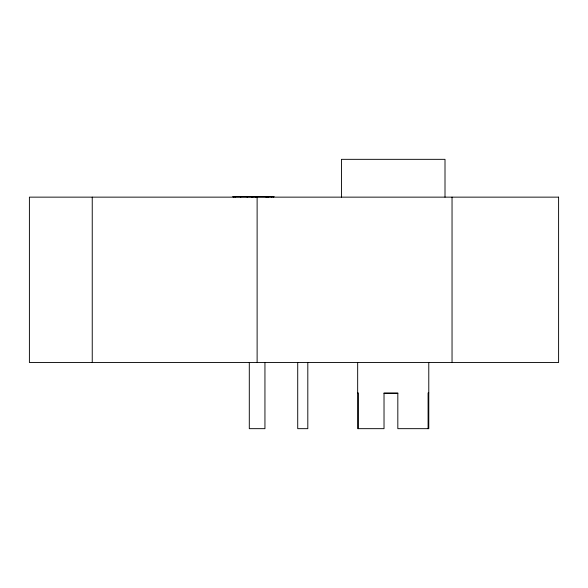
<?xml version="1.0" encoding="UTF-8"?>
<svg xmlns="http://www.w3.org/2000/svg" width="588" height="588" viewBox="0 0 588 588"><rect width="100%" height="100%" fill="white"/><g stroke="black" fill="none" stroke-linecap="round" stroke-linejoin="round"><path stroke-width="0.88" d="M232.605 196.723L274.206 196.723M357.673 392.946L358.357 392.946L358.357 428.667M428.784 392.946L428.093 392.946L428.093 428.667M384.023 393.504L397.826 393.504M452.04 197.142L452.04 362.517M445.006 197.142L445.006 159.333L341.444 159.333L341.444 197.142M428.784 362.517L428.784 428.667L397.826 428.667L397.826 392.946L384.023 392.946L384.023 428.667L357.666 428.667L357.673 362.517M307.811 362.517L307.811 428.667L297.719 428.667L297.719 362.517M273.567 196.723L273.567 197.142M273.376 196.723L273.376 197.142M271.737 196.723L271.737 197.142M268.444 196.723L268.444 197.142M267.07 196.723L267.07 197.142M266.077 196.723L266.077 197.142M264.945 362.517L264.945 428.667L249.297 428.667L249.297 362.517M257.309 196.723L257.309 197.142M257.118 197.142L257.118 362.517M256.155 196.723L256.155 197.142M255.618 196.723L255.618 197.142M255.243 196.723L255.243 197.142M252.803 196.723L252.855 197.142M251.466 196.723L251.466 197.142M247.173 196.723L247.173 197.142M240.735 196.723L240.735 197.142M235.075 196.723L235.075 197.142M233.436 196.723L233.436 197.142M92.242 197.142L92.242 362.517M558.6 197.142L29.4 197.142L29.4 362.517L558.6 362.517L558.6 197.142"/></g></svg>
